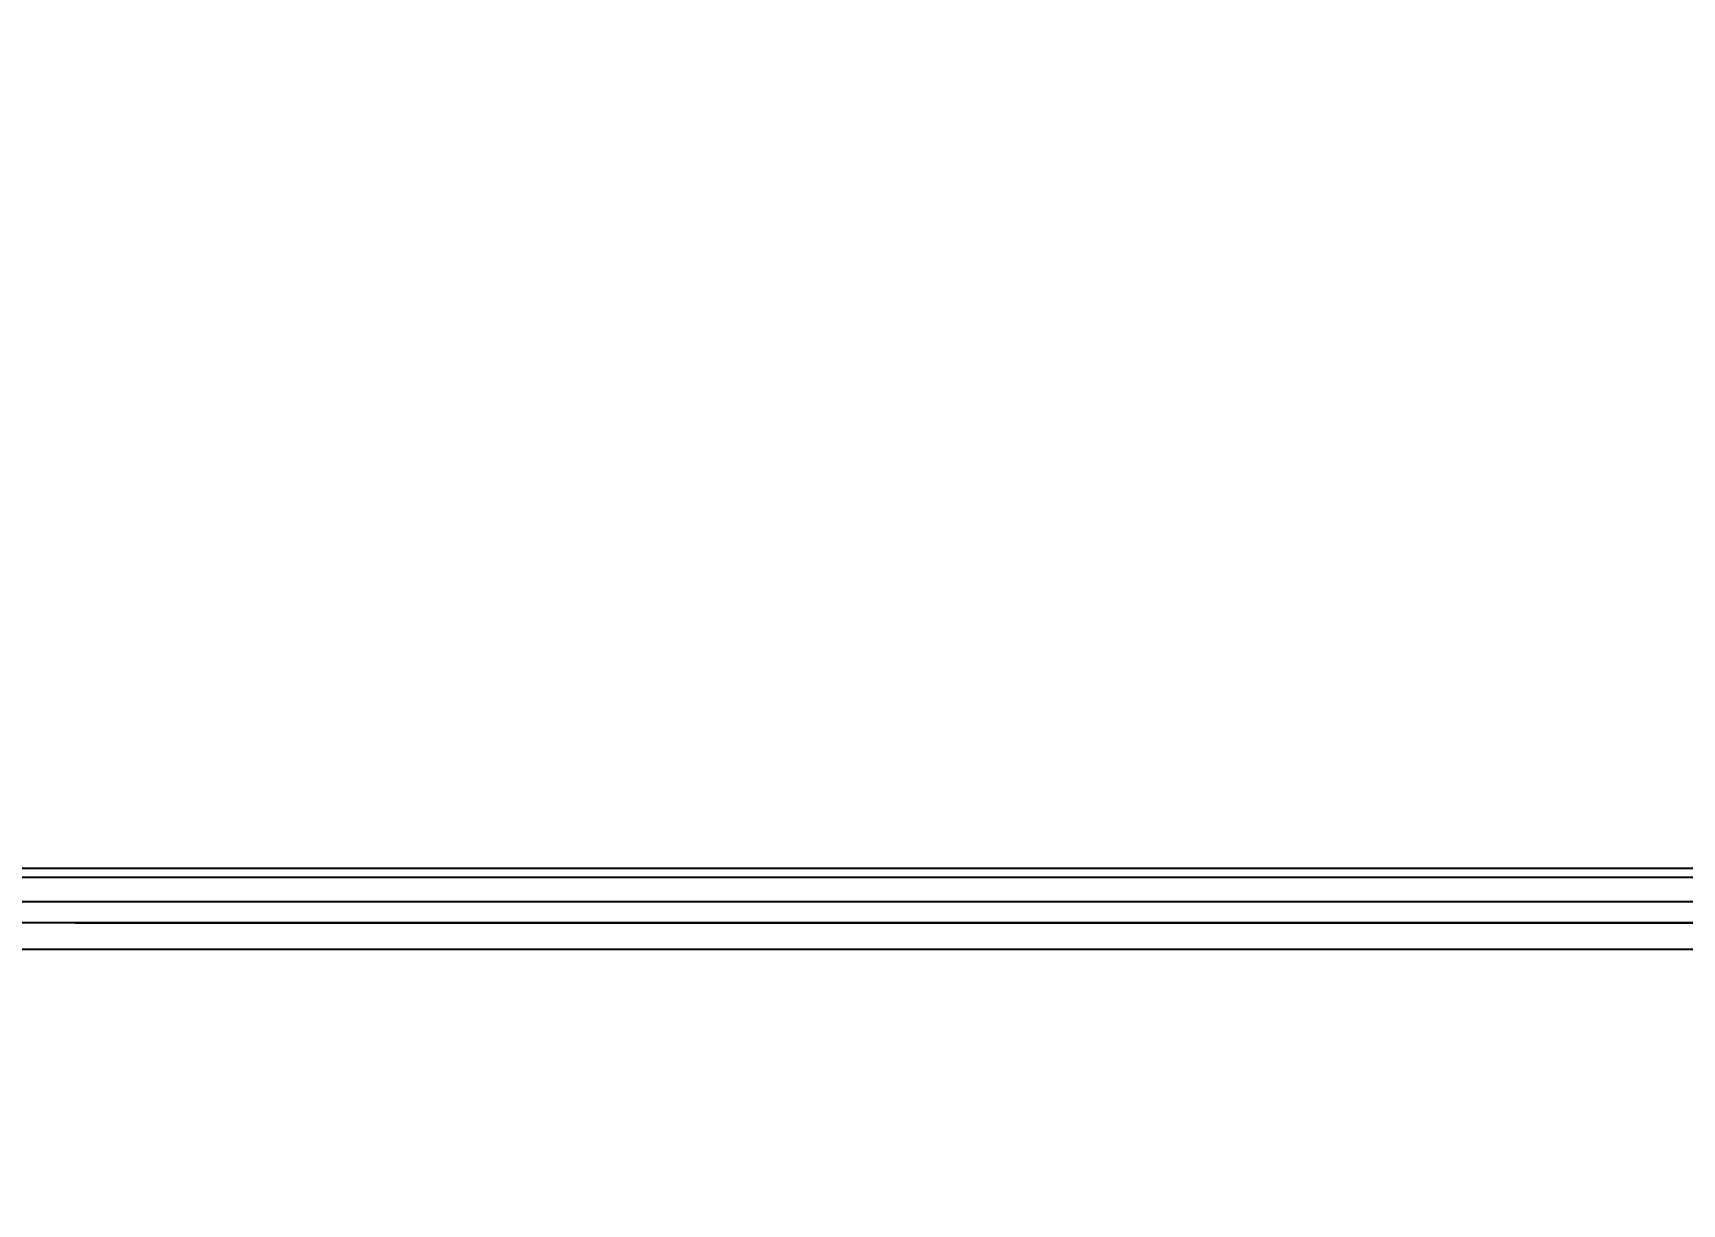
# Model space of a CAD drawing. Header units: millimetres. Extents: x 5828 to 6704, y 123 to 421.
# Drawn here: x 6368.373 to 6370.322, y 230.424 to 231.809 of the extents above; entities that cross this region are included whole.
import ezdxf

# ---------------------------------------------------------------- set-up
doc = ezdxf.new("R2010")
doc.units = ezdxf.units.MM
doc.layers.add('外形图', color=7, linetype='Continuous')
doc.layers.add('尺寸标注', color=7, linetype='Continuous')
doc.styles.add('微软雅黑', font='msyh.ttc', dxfattribs={"height": 1.5})
doc.dimstyles.new('尺寸标注_1_15比例', dxfattribs={"dimtxt": 1.5, "dimasz": 1.25, "dimexe": 0.5, "dimexo": 0.4, "dimgap": 0.5, "dimtad": 1, "dimdec": 1, "dimlfac": 15, "dimdsep": 46, "dimtxsty": '微软雅黑', "dimcen": 0.09, "dimadec": 0, "dimazin": 0, "dimtp": 0.01, "dimtm": 0.01, "dimtfac": 1, "dimtdec": 1, "dimtofl": 0, "dimtmove": 0, "dimatfit": 3, "dimfxl": 1, "dimtolj": 1, "dimarcsym": 0})

# ---------------------------------------------------------------- blocks, each defined once
blk = doc.blocks.new('*D925')
at = {"layer": 'Defpoints', "color": 0}
for p in [(6364.5191, 231.4318), (6371.5277, 231.4318), (6371.5277, 222.0483)]:
    blk.add_point(p, dxfattribs=at)
at = {"layer": '尺寸标注', "color": 0, "lineweight": -2}
for p, q in [((6364.5191, 231.0318), (6364.5191, 221.5483)), ((6371.5277, 231.0318), (6371.5277, 221.5483)), ((6365.7691, 222.0483), (6370.2777, 222.0483))]:
    blk.add_line(p, q, dxfattribs=at)
at = {"layer": '尺寸标注', "color": 0}
for points in [[(6365.7691, 222.2567), (6365.7691, 221.84), (6364.5191, 222.0483)], [(6370.2777, 221.84), (6370.2777, 222.2567), (6371.5277, 222.0483)]]:
    blk.add_solid(points, dxfattribs=at)
at = {"layer": '尺寸标注', "color": 0, "insert": (6368.19, 223.3279), "char_height": 1.5, "attachment_point": 5, "style": '微软雅黑'}
blk.add_mtext('\\A1;\\A1;105.3', dxfattribs=at)
blk = doc.blocks.new('*D926')
at = {"layer": 'Defpoints', "color": 0}
for p in [(6368.0234, 240.3345), (6379.7301, 240.3345), (6368.0234, 230.7566)]:
    blk.add_point(p, dxfattribs=at)
at = {"layer": '尺寸标注', "color": 0, "lineweight": -2}
for p, q in [((6368.4234, 240.3345), (6380.2301, 240.3345)), ((6379.7301, 232.0066), (6379.7301, 239.0845)), ((6368.4234, 230.7566), (6380.2301, 230.7566))]:
    blk.add_line(p, q, dxfattribs=at)
at = {"layer": '尺寸标注', "color": 0}
for points in [[(6379.9384, 239.0845), (6379.5218, 239.0845), (6379.7301, 240.3345)], [(6379.5218, 232.0066), (6379.9384, 232.0066), (6379.7301, 230.7566)]]:
    blk.add_solid(points, dxfattribs=at)
at = {"layer": '尺寸标注', "color": 0, "insert": (6378.451, 235.2135), "char_height": 1.5, "attachment_point": 5, "rotation": 90, "style": '微软雅黑'}
blk.add_mtext('\\A1;143.7', dxfattribs=at)

msp = doc.modelspace()

# ---------------------------------------------------------------- linework, layer by layer
at = {"layer": '外形图'}
for p, q in [((6370.8654, 230.8209), (6365.1813, 230.8209)), ((6365.1813, 230.8104), (6370.8654, 230.8104)), ((6370.8613, 230.7812), (6365.1855, 230.7812)), ((6370.8649, 230.7566), (6365.1818, 230.7566)), ((6370.8649, 230.7251), (6365.1819, 230.7251))]:
    msp.add_line(p, q, dxfattribs=at)

# ---------------------------------------------------------------- dimensions: what is measured, and where the dimension line sits
at = {"layer": '尺寸标注'}
dim = msp.add_linear_dim(base=(6379.7301, 240.3345), p1=(6368.0234, 230.7566), p2=(6368.0234, 240.3345), angle=90, dimstyle='尺寸标注_1_15比例', dxfattribs=at)
dim.commit()
dim.dimension.update_dxf_attribs({"geometry": '*D926', "text_midpoint": (6379.7301, 235.2135), "dimtype": 160})
dim = msp.add_linear_dim(base=(6371.5277, 222.0483), p1=(6364.5191, 231.4318), p2=(6371.5277, 231.4318), text='\\A1;105.3', dimstyle='尺寸标注_1_15比例', override={"dimtxsty": '微软雅黑'}, dxfattribs=at)
dim.commit()
dim.dimension.update_dxf_attribs({"geometry": '*D925', "text_midpoint": (6368.19, 222.0483), "dimtype": 160})

doc.saveas('drawing.dxf')
